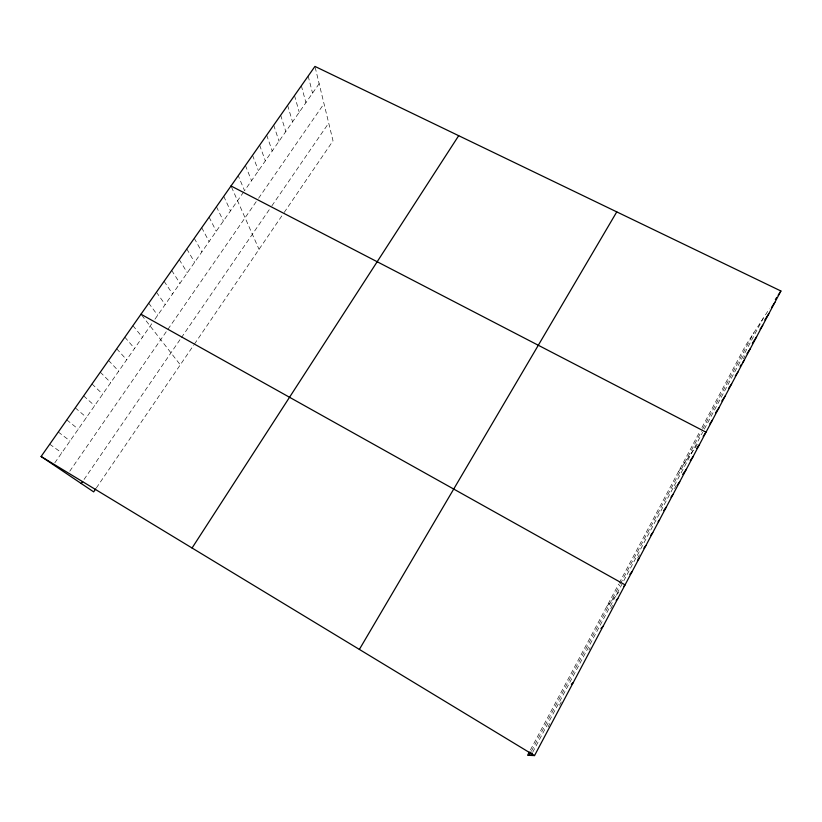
<?xml version="1.0" encoding="UTF-8"?>
<svg xmlns="http://www.w3.org/2000/svg" width="822" height="822" viewBox="0 0 822 822"><rect width="100%" height="100%" fill="white"/><g stroke="black" fill="none" stroke-linecap="round" stroke-linejoin="round"><path stroke-width="0.62" stroke-dasharray="4.11 3.08" d="M548.048 726.946L549.774 723.689M559.556 705.255L561.272 702.019M588.942 649.894L590.052 647.787M610.777 608.753L612.554 605.403M637.697 558.015L639.372 554.85M674.564 488.556L676.321 485.237M743.376 358.895L745.02 355.792M530.447 749.921L618.658 584.113M619.213 583.065L699.697 431.786M701.957 427.543L745.513 345.672L769.361 308.836M531.567 750.918L619.839 584.884M620.415 583.795L701.536 431.211M702.707 429.012L753.877 332.746M532.697 752.243L702.687 432.238M704.341 429.115L763.073 318.546M96.369 487.919L193.756 345.086M194.424 344.099L282.809 214.46M284.207 212.425L333.023 140.829L314.949 66.407M84.06 479.442L180.737 338.613M181.436 337.606L269.75 208.963M271.907 205.819L328.708 123.084M69.788 471.17L256.567 201.164M258.591 198.246L324.002 103.695M54.817 462.807L152.214 323.118M154.947 319.193L243.857 191.68M319.142 83.7L244.555 190.683L238.236 175.682M678.582 471.479L698.936 442.349M606.924 606.174L619.11 591.85M49.721 444.219L61.773 452.84M58.28 432.023L70.055 440.952M66.788 419.898L78.296 429.135M75.244 407.856L86.474 417.401M83.649 395.885L94.612 405.729M91.992 383.997L102.699 394.139M100.284 372.181L110.734 382.62M108.525 360.447L118.717 371.164M116.714 348.775L126.65 359.779M124.852 337.184L134.541 348.477M132.938 325.666L142.37 337.226M141.744 315.206L180.285 364.845M148.731 303.174L157.68 315.278M156.437 292.2L165.16 304.551M164.092 281.288L172.589 293.906M171.706 270.448L179.967 283.313M179.278 259.66L187.313 272.781M186.8 248.943L194.619 262.31M194.28 238.298L201.873 251.892M201.709 227.704L209.086 241.545M209.107 217.183L216.268 231.259M216.453 206.712L223.399 221.026M223.748 196.314L230.489 210.853M231.516 187.097L259.033 249.343M245.408 165.458L251.532 180.676M252.539 155.296L258.457 170.729M259.639 145.196L265.352 160.845M266.688 135.147L272.216 151.012M273.705 125.16L279.028 141.24M280.672 115.224L285.809 131.51M287.608 105.35L292.55 121.841M294.502 95.527L299.259 112.224M301.355 85.765L305.918 102.668M308.168 76.066L312.555 93.153"/><path stroke-width="1.23" d="M529.306 752.068L527.59 755.274L534.526 755.593L780.9 290.998L314.949 66.407L41.1 456.498L93.667 491.885L95.691 488.905M529.214 755.356L530.981 752.027M531.002 755.428L532.132 753.312M359.368 649.421L616.767 211.891M192.06 548.007L458.686 135.692M775.372 299.537L776.749 297.41M778.136 295.273L780.9 290.998M771.478 307.582L774.879 302.362M764.809 319.922L768.806 313.798M760.093 329.293L762.713 325.296M752.366 343.257L756.569 336.876M746.951 353.707L750.394 348.528M740.129 366.314L741.475 364.29M742.821 362.276L744.167 360.262M735.279 375.983L737.909 372.058M728.775 388.128L731.611 383.936M721.808 400.982L725.281 395.885M81.244 483.531L82.652 481.487M715.51 412.85L718.901 407.918M709.828 423.844L712.479 420.021M703.149 436.318L705.297 433.235M696.717 448.432L699.512 444.476M690.244 460.639L692.967 456.816M682.661 474.407L686.37 469.249M677.575 484.723L679.743 481.754M670.968 497.187L673.064 494.341M663.642 510.626L666.344 507.02M658.083 521.734L659.583 519.771M650.603 535.41L652.771 532.615M643.832 548.182L645.917 545.541M637.461 560.481L639.013 558.559M629.827 574.362L632.067 571.66M623.641 586.528L625.069 584.853L140.983 314.22M616.181 600.389L617.815 598.529M600.954 628.491L603.153 626.189M571.331 684.12L573.191 682.681M231.013 185.967L706.016 432.208M41.1 456.498L534.526 755.593"/></g></svg>
